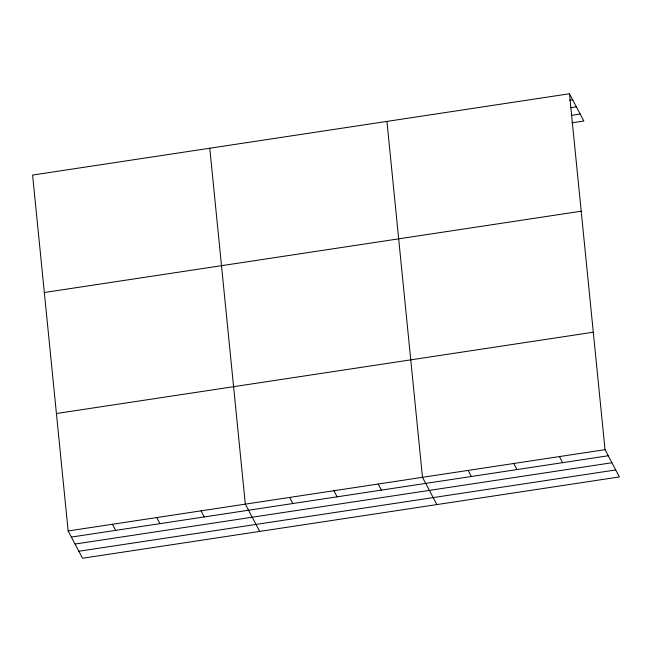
<?xml version="1.0" encoding="UTF-8"?>
<svg xmlns="http://www.w3.org/2000/svg" width="652" height="652" viewBox="0 0 652 652"><rect width="100%" height="100%" fill="white"/><g stroke="black" fill="none" stroke-linecap="round" stroke-linejoin="round"><path stroke-width="0.98" d="M569.473 93.758L32.6 175.062L68.15 530.972L82.527 558.242L619.4 476.938L605.023 449.668L569.473 93.758L583.85 121.027L571.943 122.829M569.701 100.302L572.684 99.846M570.41 107.735L576.368 106.838M571.233 115.388L580.166 114.035M44.336 292.512L581.201 211.207M56.422 413.523L593.287 332.218M68.15 530.972L605.023 449.668M71.361 537.069L608.234 455.764M75.045 544.053L611.918 462.749M78.843 551.258L615.716 469.953M559.392 456.579L562.603 462.675M513.752 463.49L516.963 469.579M468.12 470.402L471.331 476.49M436.864 504.583L422.488 477.313L386.938 121.402M378.193 484.02L381.404 490.108M333.905 490.728L337.117 496.816M289.61 497.435L292.821 503.523M259.7 531.413L245.323 504.143L209.765 148.232M201.028 510.85L204.239 516.938M156.733 517.558L159.944 523.654M112.446 524.265L115.657 530.361"/></g></svg>
